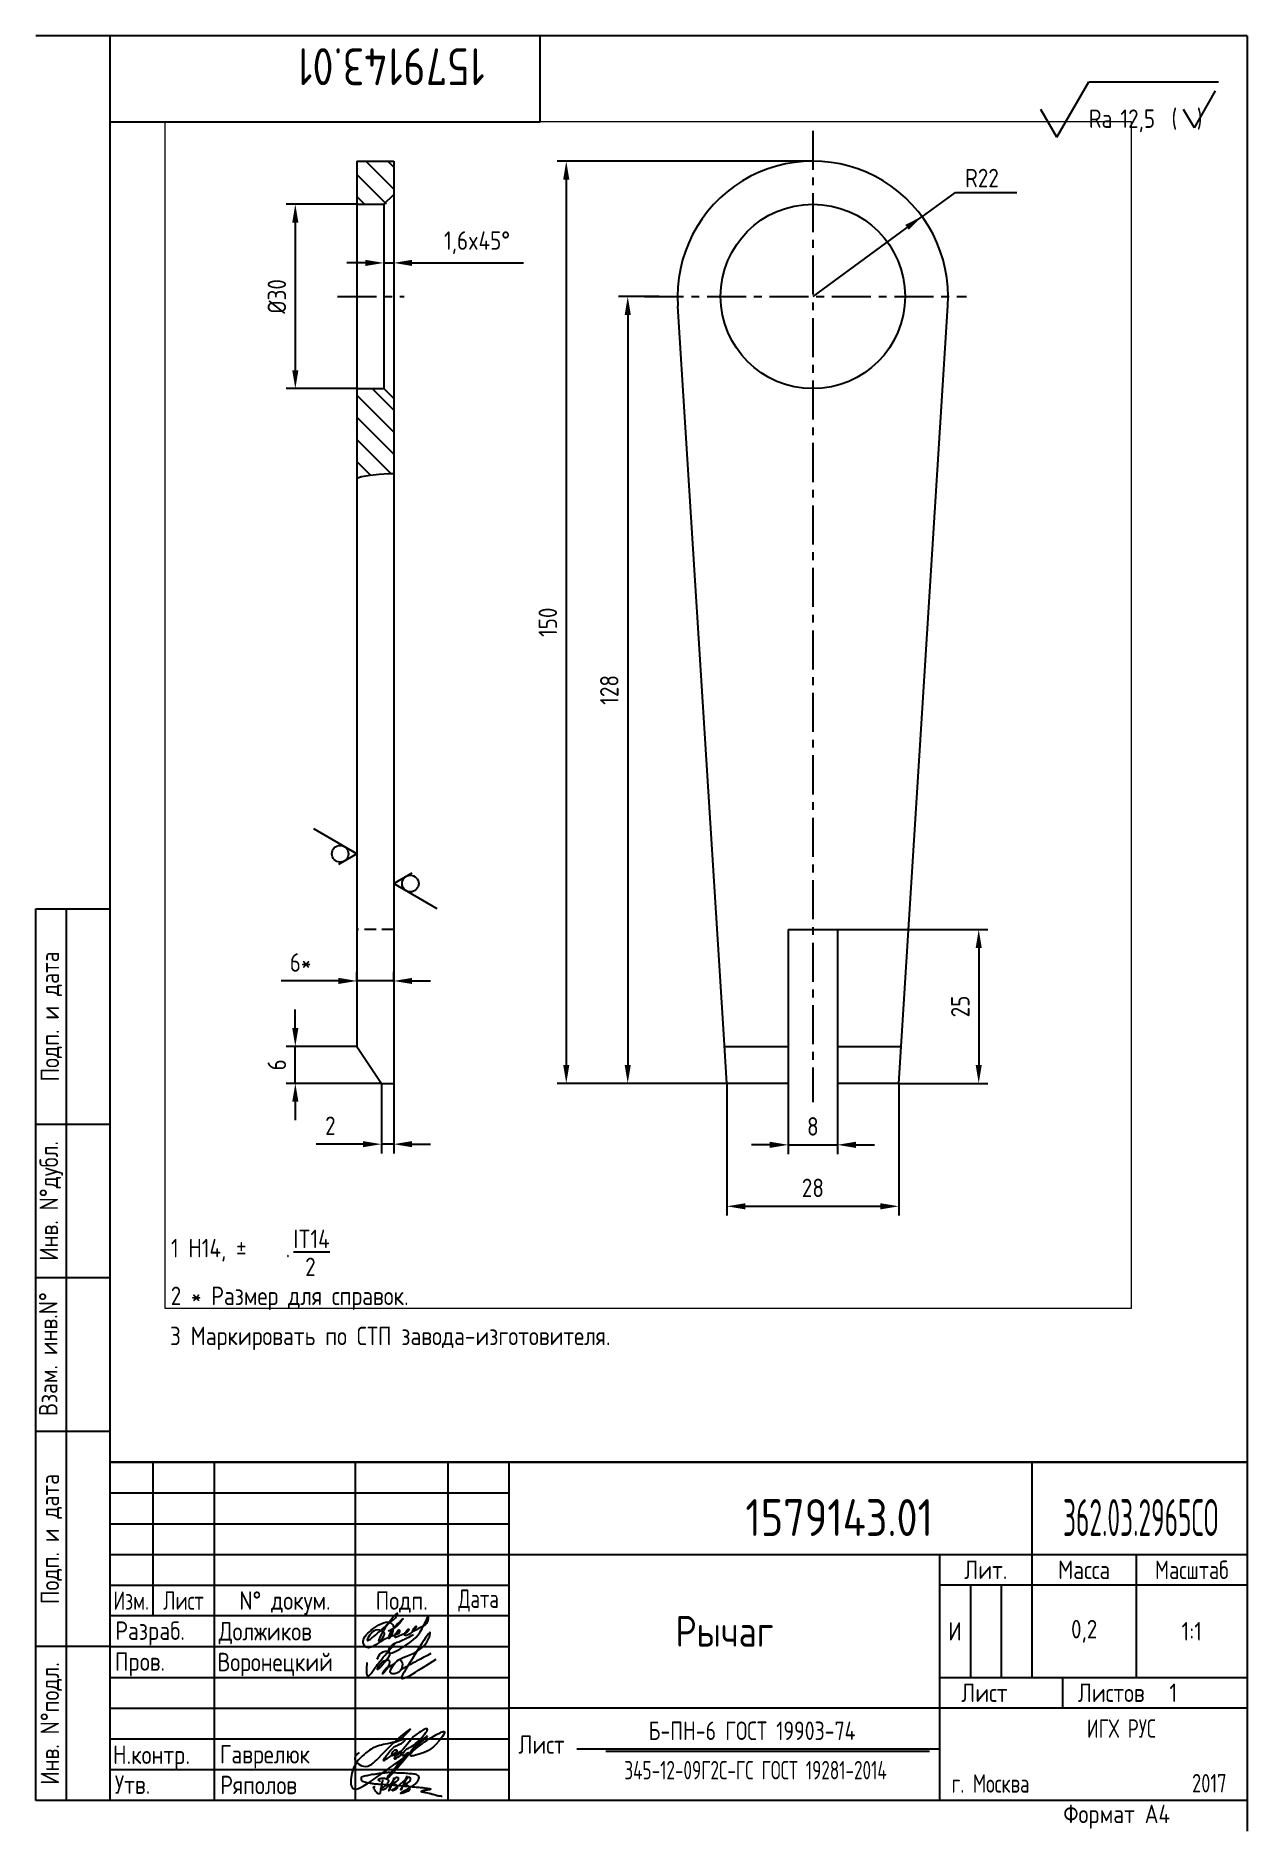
# Paper-space layout 'A4' of a CAD drawing. Header units: millimetres. Extents: x 8 to 205, y 0 to 292.
# The model-space entities are those that its viewports show. They can reach past a viewport. Long polylines and large blocks are cut down to what shows.
import ezdxf
from ezdxf.enums import TextEntityAlignment as Align

# ---------------------------------------------------------------- set-up
doc = ezdxf.new("R2010")
doc.units = ezdxf.units.MM
doc.linetypes.add('CENTER', pattern=[50.8, 31.75, -6.35, 6.35, -6.35])
doc.linetypes.add('HIDDEN', pattern=[9.525, 6.35, -3.175])
for name, color, linetype in [('Bord', 1, 'Continuous'), ('CEN', 5, 'CENTER'), ('Cont', 6, 'Continuous'), ('Dim', 7, 'Continuous'), ('Hatch', 2, 'Continuous'), ('HIDE', 2, 'HIDDEN'), ('Text', 3, 'Continuous'), ('Textb', 6, 'Continuous'), ('TEXTRUS', 3, 'Continuous')]:
    doc.layers.add(name, color=color, linetype=linetype)
doc.styles.add('Style1', font='romans.shx', dxfattribs={"width": 0.8})
doc.dimstyles.new('LIN1', dxfattribs={"dimtxt": 3, "dimasz": 3, "dimexe": 1.5, "dimexo": 0, "dimgap": 1.5, "dimtad": 1, "dimzin": 13, "dimdsep": 46, "dimtxsty": 'Style1', "dimcen": 0, "dimclrt": 3, "dimadec": 0, "dimazin": 0, "dimtfac": 1, "dimtmove": 0, "dimatfit": 3, "dimfxl": 1, "dimtolj": 1, "dimtzin": 13, "dimarcsym": 0})

# ---------------------------------------------------------------- blocks, each defined once
blk = doc.blocks.new('A$C314368CF')
at = {"layer": 'Text'}
for q in [(7.18, 6), (1.98, 3)]:
    blk.add_line((3.72, 0), q, dxfattribs=at)
at = {"layer": 'Text', "style": 'Style1', "width": 0.8}
blk.add_text('(  )', height=3, dxfattribs=at).set_placement((0, 0))
blk = doc.blocks.new('sherISO_18')
at = {"layer": 'Cont'}
for p, q in [((-30.94, -16.46), (-25.74, -7.46)), ((-25.74, -7.46), (-4.67, -7.46)), ((-30.94, -16.46), (-33.54, -11.96))]:
    blk.add_line(p, q, dxfattribs=at)
blk.add_blockref('A$C314368CF', (-12.3, -14.96))
at = {"layer": 'Textb', "style": 'Style1', "width": 0.8}
blk.add_text('Ra', height=3, dxfattribs=at).set_placement((-25.74, -14.96))
blk.add_attdef('12,5', (-20.6, -14.96), '', height=3, dxfattribs=at)
blk = doc.blocks.new('A4')
at = {"layer": 'Bord'}
for p, q in [((20, 55), (85, 55)), ((20, 50), (85, 50)), ((20, 45), (85, 45)), ((160, 40), (160, 25)), ((165, 40), (165, 25)), ((20, 30), (85, 30)), ((20, 25), (85, 25)), ((20, 20), (85, 20)), ((20, 15), (85, 15)), ((20, 10), (85, 10))]:
    blk.add_line(p, q, dxfattribs=at)
at = {"layer": 'Cont'}
for p, q in [((205, 292), (20, 292)), ((205, 292), (205, 5)), ((20, 292), (20, 5)), ((90, 278), (90, 292)), ((20, 278), (90, 278)), ((8, 5), (8, 150)), ((8, 150), (20, 150)), ((13, 5), (13, 150)), ((8, 115), (20, 115)), ((20, 90), (8, 90)), ((20, 65), (8, 65)), ((205, 60), (20, 60)), ((20, 60), (205, 60)), ((27, 60), (27, 35)), ((37, 60), (37, 5)), ((60, 5), (60, 60)), ((75, 60), (75, 5)), ((85, 5), (85, 60)), ((170, 60), (170, 25)), ((85, 45), (205, 45)), ((155, 5), (155, 45)), ((187, 25), (187, 45)), ((20, 40), (85, 40)), ((205, 40), (155, 40)), ((85, 35), (20, 35)), ((20, 30), (8, 30)), ((155, 25), (205, 25)), ((175, 25), (175, 20)), ((205, 20), (85, 20)), ((20, 5), (8, 5)), ((205, 5), (20, 5))]:
    blk.add_line(p, q, dxfattribs=at)
at = {"layer": 'Text', "style": 'Style1', "width": 0.8}
for s, p in [('Подп. и дата', (10.5, 132.5)), ('Инв. N%%dдубл.', (10.5, 102.5)), ('Взам. инв.N%%d ', (10, 78.38)), ('Подп. и дата', (10.5, 47.5)), ('Инв. N%%dподл.', (10.5, 17.5))]:
    blk.add_text(s, height=3, rotation=90, dxfattribs=at).set_placement(p, align=Align.MIDDLE)
at = {"layer": 'Text', "style": 'Style1'}
for s, width, p in [('Лит.', 0.8, (162.5, 42.5)), ('Масса', 0.8, (178.5, 42.5)), ('Масштаб', 0.75, (196, 42.5)), ('Изм.', 0.7, (23.5, 37.5)), ('Лист', 0.7, (32, 37.5)), ('N%%d докум.', 0.8, (48.5, 37.5)), ('Подп.', 0.8, (67.5, 37.5)), ('Лист', 0.8, (162.27, 22.5)), ('Листов', 0.8, (182.9, 22.5))]:
    blk.add_text(s, height=3, dxfattribs=dict(at, width=width)).set_placement(p, align=Align.MIDDLE_CENTER)
at = {"layer": 'Text', "style": 'Style1', "width": 0.7}
for s, p in [('Дата', (80, 37.5)), ('ИГХ РУС', (184.56, 16.69))]:
    blk.add_text(s, height=3, dxfattribs=at).set_placement(p, align=Align.MIDDLE)
at = {"layer": 'Text', "style": 'Style1'}
for s, width, p in [('Разpаб.', 0.8, (20.92, 31.1)), ('Пpов.', 0.8, (20.84, 26.08)), ('Н.контp.', 0.8, (20.54, 10.92)), ('Утв.', 0.8, (20.84, 6.06)), ('г. Москва', 0.7, (156.93, 6.25)), ('Фоpмат А4', 0.8, (175.11, 1.29))]:
    blk.add_text(s, height=3, dxfattribs=dict(at, width=width)).set_placement(p)
for tag, p, width in [('ФИО', (39, 31), 0.8), ('ФИО', (39, 26), 0.8), ('ГОСТ_СОРТАМЕНТА', (98.19, 14), 0.8), ('ФИО', (39, 11), 0.8), ('ФИО', (39, 6), 0.8), ('200', (192.85, 6.29), 0.7)]:
    blk.add_attdef(tag, p, '', height=3, dxfattribs=dict(at, width=width))
at = {"layer": 'Text', "style": 'Style1', "width": 0.8}
for tag, p in [('И', (157.49, 32.5)), ('700', (178.5, 32.5)), ('1:20', (196, 32.5))]:
    blk.add_attdef(tag, text='', height=3, dxfattribs=at).set_placement(p, align=Align.MIDDLE)
blk.add_attdef('Сборочный_чертеж', text='', height=3, dxfattribs=at).set_placement((120, 21.3), align=Align.CENTER)
for tag, p in [('1', (171.12, 22.5)), ('2', (193, 22.5))]:
    blk.add_attdef(tag, text='', height=3, dxfattribs=at).set_placement(p, align=Align.MIDDLE_CENTER)
blk.add_attdef('ЛИСТ', text='', height=3, dxfattribs=at).set_placement((85.99, 12.5), align=Align.MIDDLE_LEFT)
at = {"layer": 'Text', "style": 'Style1', "width": 0.7}
blk.add_attdef('%%OГОСТ_ТЕХ._ТРЕБОВАНИЙ', text='', height=3, dxfattribs=at).set_placement((98.19, 8), align=Align.BOTTOM_LEFT)
at = {"layer": 'Textb', "style": 'Style1', "width": 0.8}
blk.add_attdef('1234567', (81, 290), '', height=6, rotation=180, dxfattribs=at)
blk.add_attdef('1234567', (123.4, 48), '', height=6, dxfattribs=at)
for tag, height, p in [('123ХЯ', 6, (183.62, 48)), ('НАИМЕНОВАНИЕ', 5, (120, 30))]:
    blk.add_attdef(tag, text='', height=height, dxfattribs=at).set_placement(p, align=Align.CENTER)
blk = doc.blocks.new('A$C63F45750')
at = {"layer": 'Text'}
for points, knots in [([(3.17, 2.37), (3.12, 2.38), (3.04, 2.41), (2.94, 2.5), (2.85, 2.57), (2.79, 2.69), (2.87, 2.77), (2.99, 2.84), (3.16, 2.89), (3.36, 2.93), (3.6, 2.95), (3.82, 2.92), (4.05, 2.87), (4.25, 2.78), (4.45, 2.63), (4.46, 2.42), (4.38, 2.26), (4.28, 2.1), (4.17, 1.94), (4.03, 1.78), (3.89, 1.62), (3.75, 1.52), (3.63, 1.43), (3.49, 1.36), (3.35, 1.3), (3.24, 1.25), (3.16, 1.21), (3.12, 1.15), (3.19, 1.1), (3.27, 1.09), (3.4, 1.07), (3.55, 1.07), (3.72, 1.12), (3.92, 1.19), (4.1, 1.34), (4.26, 1.51), (4.44, 1.65), (4.59, 1.81), (4.74, 1.93), (4.84, 2.04), (4.93, 2.14), (5.07, 2.29), (5.19, 2.53), (5.28, 2.68), (5.35, 2.96), (5.23, 2.66), (5.2, 2.44), (5.04, 2.09), (4.95, 1.81), (4.86, 1.57), (4.75, 1.31), (4.67, 1.12), (4.46, 0.78), (4.62, 1.17), (4.71, 1.45), (4.88, 1.74), (5.01, 2), (5.08, 2.19), (5.19, 2.4), (5.32, 2.58), (5.4, 2.75), (5.52, 2.89), (5.65, 3.04), (5.85, 3.1), (6.02, 3.03), (6.08, 2.87), (6.03, 2.7), (5.9, 2.51), (5.7, 2.37), (5.55, 2.23), (5.4, 2.17), (5.31, 2.12), (5.12, 2.09), (5.35, 2.07), (5.48, 2), (5.64, 1.93), (5.75, 1.8), (5.85, 1.67), (5.89, 1.54), (5.89, 1.37), (5.8, 1.2), (5.63, 1.06), (5.41, 0.94), (5.23, 0.86), (5.02, 0.92), (5.13, 1.1), (5.28, 1.16), (5.44, 1.27), (5.61, 1.36), (5.74, 1.46), (5.86, 1.53), (5.95, 1.61), (6.05, 1.69), (6.15, 1.77), (6.28, 1.87), (6.46, 2.02), (6.65, 2.19), (6.83, 2.37), (6.98, 2.49), (7.11, 2.61), (7.2, 2.74), (7.32, 2.84), (7.42, 2.97), (7.48, 3.08), (7.48, 3.27), (7.34, 3.08), (7.28, 2.94), (7.18, 2.69), (7.1, 2.46), (7, 2.22), (6.93, 1.98), (6.83, 1.78), (6.73, 1.55), (6.67, 1.34), (6.6, 1.14), (6.56, 1.03), (6.39, 0.99), (6.62, 1.33), (6.75, 1.54), (6.93, 1.87), (7.05, 2.08), (7.18, 2.32), (7.33, 2.6), (7.47, 2.89), (7.6, 3.07), (7.79, 3.18), (7.95, 3.01), (8, 2.81), (7.99, 2.62), (7.94, 2.46), (7.83, 2.33), (7.69, 2.22), (7.53, 2.11), (7.37, 2.03), (7.21, 1.99), (7.11, 1.97), (6.89, 1.98), (7.07, 1.94), (7.15, 1.9), (7.27, 1.88), (7.39, 1.84), (7.52, 1.81), (7.62, 1.72), (7.7, 1.62), (7.78, 1.51), (7.83, 1.39), (7.87, 1.26), (7.88, 1.13), (7.86, 0.99), (7.75, 0.88), (7.6, 0.77), (7.4, 0.73), (7.19, 0.66), (6.97, 0.55), (6.71, 0.48), (6.57, 0.44), (6.42, 0.42), (6.52, 0.58), (6.61, 0.64), (6.81, 0.78), (7.06, 0.89), (7.33, 1.04), (7.55, 1.16), (7.7, 1.24), (7.84, 1.32), (7.99, 1.43), (8.21, 1.58), (8.48, 1.76), (8.74, 1.95), (8.97, 2.12), (9.1, 2.29), (9.23, 2.44), (9.3, 2.6), (9.37, 2.74), (9.42, 2.92), (9.45, 3.13), (9.21, 3.48), (8.67, 3.59), (8.09, 3.63), (7.57, 3.66), (7.06, 3.74), (6.57, 3.75), (6.09, 3.74), (5.67, 3.78), (5.28, 3.78), (4.96, 3.81), (4.65, 3.83), (4.31, 3.82), (3.97, 3.79), (3.61, 3.74), (3.22, 3.67), (2.86, 3.66), (2.53, 3.61), (2.18, 3.52), (1.78, 3.54), (1.38, 3.37), (0.96, 3.35), (0.58, 3.24), (0.25, 3.19), (0.03, 3.06), (-0.03, 2.83), (0.02, 2.6), (0.26, 2.38), (0.59, 2.33), (1, 2.2), (1.48, 2.15), (1.93, 2.05), (2.35, 2.02), (2.72, 2.01), (3.11, 1.94), (3.68, 1.94), (4.25, 1.83), (4.91, 1.87), (5.53, 1.76), (6.13, 1.72), (6.73, 1.71), (7.32, 1.62), (7.99, 1.55), (8.64, 1.54), (9.16, 1.46), (9.61, 1.42), (10.03, 1.4), (10.41, 1.32), (10.73, 1.29), (11.01, 1.24), (11.18, 1.23), (11.42, 1.14), (11.18, 1.06), (11.01, 1.03), (10.71, 0.98), (10.37, 0.92), (10.1, 0.91), (9.65, 0.75), (10.22, 0.67), (10.54, 0.59), (11.08, 0.47), (11.61, 0.35), (12.17, 0.15), (12.64, 0.08), (12.98, 0.03), (13.11, 0.01), (13.18, 0)], [0, 0, 0, 0, 0.153866, 0.270441, 0.388867, 0.510533, 0.592156, 0.71333, 0.90842, 1.11344, 1.349254, 1.61246, 1.782219, 2.047249, 2.291879, 2.451528, 2.651081, 2.806158, 3.017979, 3.227348, 3.462381, 3.633009, 3.75766, 3.920516, 4.080796, 4.214529, 4.291786, 4.349969, 4.397594, 4.50822, 4.594826, 4.799244, 4.954392, 5.128468, 5.437537, 5.632649, 5.842485, 6.094987, 6.293219, 6.410959, 6.551192, 6.687808, 7.022147, 7.294342, 7.425356, 7.52079, 7.946481, 8.313051, 8.59833, 8.833695, 9.090496, 9.427695, 9.601191, 9.883219, 10.093306, 10.673943, 10.798776, 10.974628, 11.287247, 11.486184, 11.648652, 11.848902, 12.027194, 12.25348, 12.40059, 12.537783, 12.716293, 12.91523, 13.208551, 13.438489, 13.549668, 13.67779, 13.77127, 13.930001, 14.029091, 14.272112, 14.434836, 14.547084, 14.739051, 14.830983, 15.061241, 15.268922, 15.500489, 15.788979, 15.879568, 16.024283, 16.221854, 16.418714, 16.593102, 16.783247, 16.91018, 17.018213, 17.135263, 17.278205, 17.430482, 17.620087, 17.979626, 18.191789, 18.388716, 18.565718, 18.714854, 18.857929, 19.039974, 19.171375, 19.283034, 19.400085, 19.618058, 19.882245, 20.150781, 20.377854, 20.649532, 20.89723, 21.042543, 21.40016, 21.557817, 21.667145, 21.752781, 21.926256, 22.412297, 22.813145, 22.961412, 23.171289, 23.607257, 23.940428, 24.110007, 24.291214, 24.48084, 24.697609, 24.904078, 25.034245, 25.218018, 25.407651, 25.573473, 25.787447, 25.930292, 26.051316, 26.18846, 26.285312, 26.406799, 26.52425, 26.630463, 26.793722, 26.898606, 27.029313, 27.171012, 27.314101, 27.419918, 27.580557, 27.709367, 27.829268, 28.024364, 28.266961, 28.41242, 28.705761, 28.989137, 29.187748, 29.233768, 29.332802, 29.529535, 29.667094, 30.039923, 30.332117, 30.61061, 30.769982, 30.856778, 31.109923, 31.313488, 31.656425, 32.066331, 32.296628, 32.49714, 32.710276, 32.891468, 33.014834, 33.177747, 33.444503, 33.618009, 34.409008, 34.914636, 35.419802, 35.95397, 36.458179, 36.88069, 37.388403, 37.738353, 38.034261, 38.353468, 38.693154, 39.037638, 39.391136, 39.787481, 40.203773, 40.488977, 40.784975, 41.26625, 41.668005, 42.070065, 42.499388, 42.869834, 43.079573, 43.213439, 43.554591, 43.717296, 44.153724, 44.506336, 45.019111, 45.587859, 45.90191, 46.270392, 46.703958, 47.093115, 47.952647, 48.44014, 49.079253, 49.808223, 50.268654, 50.851051, 51.604831, 52.298429, 52.776925, 53.1907, 53.661988, 54.042386, 54.348524, 54.616841, 54.853814, 54.983777, 55.126096, 55.333328, 55.613101, 56.008732, 56.315809, 56.59982, 56.87931, 57.399251, 57.889617, 58.432507, 59.066698, 59.660314, 59.862668, 60.07277, 60.07277, 60.07277, 60.07277]), ([(2.31, 1.53), (2.26, 1.52), (2.17, 1.51), (2.06, 1.48), (1.93, 1.38), (2.07, 1.25), (2.14, 1.11), (2.26, 0.93), (2.39, 0.72), (2.57, 0.54), (2.71, 0.44), (2.86, 0.4), (3.02, 0.43), (3.14, 0.54), (3.21, 0.79), (3.25, 1.07), (3.31, 1.4), (3.35, 1.67), (3.38, 1.92), (3.47, 2.19), (3.5, 2.43), (3.54, 2.59), (3.56, 2.64)], [0, 0, 0, 0, 0.15847, 0.269731, 0.363591, 0.555514, 0.688037, 0.848606, 1.204359, 1.433632, 1.58673, 1.729549, 1.880686, 2.057874, 2.19169, 2.63505, 2.928153, 3.184121, 3.441863, 3.696117, 4.025873, 4.178055, 4.178055, 4.178055, 4.178055])]:
    blk.add_open_spline(points, degree=3, knots=knots, dxfattribs=at)
blk = doc.blocks.new('*D7')
at = {"layer": 'Defpoints', "color": 0, "transparency": 16777216}
for p in [(1006.96, 1599.65), (996.96, 1569.65), (1006.96, 1569.65)]:
    blk.add_point(p, dxfattribs=at)
at = {"layer": 'Dim', "color": 0, "lineweight": -2, "transparency": 16777216}
for p, q in [((1006.96, 1599.65), (995.46, 1599.65)), ((996.96, 1596.65), (996.96, 1572.65)), ((1006.96, 1569.65), (995.46, 1569.65))]:
    blk.add_line(p, q, dxfattribs=at)
at = {"layer": 'Dim', "color": 0, "transparency": 16777216}
for points in [[(996.46, 1596.65), (997.46, 1596.65), (996.96, 1599.65)], [(996.46, 1572.65), (997.46, 1572.65), (996.96, 1569.65)]]:
    blk.add_solid(points, dxfattribs=at)
at = {"layer": 'Dim', "color": 3, "transparency": 16777216, "insert": (993.96, 1584.65), "char_height": 3, "attachment_point": 5, "rotation": 90, "style": 'Style1'}
blk.add_mtext('\\A1;%%C30', dxfattribs=at)
blk = doc.blocks.new('SHERISO_09')
at = {"layer": 'Text'}
for q in [(4.04, 7), (-1.73, 3)]:
    blk.add_line((0, 0), q, dxfattribs=at)
blk.add_circle((0, 2.71), 1.35, dxfattribs=at)
blk = doc.blocks.new('*D8')
at = {"layer": 'Defpoints', "color": 0, "transparency": 16777216}
for p in [(1012.96, 1606.36), (1011.36, 1599.65), (1012.96, 1590.1)]:
    blk.add_point(p, dxfattribs=at)
at = {"layer": 'Dim', "color": 0, "lineweight": -2, "transparency": 16777216}
for p, q in [((1012.96, 1606.36), (1012.96, 1588.6)), ((1011.36, 1599.65), (1011.36, 1588.6)), ((1008.36, 1590.1), (1005.36, 1590.1)), ((1011.36, 1590.1), (1012.96, 1590.1)), ((1015.96, 1590.1), (1034.08, 1590.1))]:
    blk.add_line(p, q, dxfattribs=at)
at = {"layer": 'Dim', "color": 0, "transparency": 16777216}
for points in [[(1008.36, 1590.6), (1008.36, 1589.6), (1011.36, 1590.1)], [(1015.96, 1590.6), (1015.96, 1589.6), (1012.96, 1590.1)]]:
    blk.add_solid(points, dxfattribs=at)
at = {"layer": 'Dim', "color": 3, "transparency": 16777216, "insert": (1026.52, 1593.39), "char_height": 3, "attachment_point": 5, "style": 'Style1'}
blk.add_mtext('\\A1;1,6x45%%D', dxfattribs=at)
blk = doc.blocks.new('*D9')
at = {"layer": 'Defpoints', "color": 0, "transparency": 16777216}
for p in [(1067.14, 1456.65), (1095.14, 1456.65), (1095.14, 1436.65)]:
    blk.add_point(p, dxfattribs=at)
at = {"layer": 'Dim', "color": 0, "lineweight": -2, "transparency": 16777216}
for p, q in [((1067.14, 1456.65), (1067.14, 1435.15)), ((1095.14, 1456.65), (1095.14, 1435.15)), ((1070.14, 1436.65), (1092.14, 1436.65))]:
    blk.add_line(p, q, dxfattribs=at)
at = {"layer": 'Dim', "color": 0, "transparency": 16777216}
for points in [[(1070.14, 1437.15), (1070.14, 1436.15), (1067.14, 1436.65)], [(1092.14, 1437.15), (1092.14, 1436.15), (1095.14, 1436.65)]]:
    blk.add_solid(points, dxfattribs=at)
at = {"layer": 'Dim', "color": 3, "transparency": 16777216, "insert": (1081.14, 1439.65), "char_height": 3, "attachment_point": 5, "style": 'Style1'}
blk.add_mtext('\\A1;28', dxfattribs=at)
blk = doc.blocks.new('*D10')
at = {"layer": 'Defpoints', "color": 0, "transparency": 16777216}
for p in [(1077.14, 1456.65), (1085.14, 1456.65), (1085.14, 1446.65)]:
    blk.add_point(p, dxfattribs=at)
at = {"layer": 'Dim', "color": 0, "lineweight": -2, "transparency": 16777216}
for p, q in [((1077.14, 1456.65), (1077.14, 1445.15)), ((1085.14, 1456.65), (1085.14, 1445.15)), ((1074.14, 1446.65), (1071.14, 1446.65)), ((1077.14, 1446.65), (1085.14, 1446.65)), ((1088.14, 1446.65), (1091.14, 1446.65))]:
    blk.add_line(p, q, dxfattribs=at)
at = {"layer": 'Dim', "color": 0, "transparency": 16777216}
for points in [[(1074.14, 1447.15), (1074.14, 1446.15), (1077.14, 1446.65)], [(1088.14, 1447.15), (1088.14, 1446.15), (1085.14, 1446.65)]]:
    blk.add_solid(points, dxfattribs=at)
at = {"layer": 'Dim', "color": 3, "transparency": 16777216, "insert": (1081.14, 1449.65), "char_height": 3, "attachment_point": 5, "style": 'Style1'}
blk.add_mtext('\\A1;8', dxfattribs=at)
blk = doc.blocks.new('*D11')
at = {"layer": 'Defpoints', "color": 0, "transparency": 16777216}
for p in [(1010.96, 1456.65), (1012.96, 1456.65), (1010.96, 1446.76)]:
    blk.add_point(p, dxfattribs=at)
at = {"layer": 'Dim', "color": 0, "lineweight": -2, "transparency": 16777216}
for p, q in [((1010.96, 1456.65), (1010.96, 1445.26)), ((1012.96, 1456.65), (1012.96, 1445.26)), ((1007.96, 1446.76), (1000.36, 1446.76)), ((1012.96, 1446.76), (1010.96, 1446.76)), ((1015.96, 1446.76), (1018.96, 1446.76))]:
    blk.add_line(p, q, dxfattribs=at)
at = {"layer": 'Dim', "color": 0, "transparency": 16777216}
for points in [[(1007.96, 1447.26), (1007.96, 1446.26), (1010.96, 1446.76)], [(1015.96, 1447.26), (1015.96, 1446.26), (1012.96, 1446.76)]]:
    blk.add_solid(points, dxfattribs=at)
at = {"layer": 'Dim', "color": 3, "transparency": 16777216, "insert": (1002.66, 1449.76), "char_height": 3, "attachment_point": 5, "style": 'Style1'}
blk.add_mtext('\\A1;2', dxfattribs=at)
blk = doc.blocks.new('*D12')
at = {"layer": 'Defpoints', "color": 0, "transparency": 16777216}
for p in [(996.96, 1462.65), (1006.96, 1462.65), (1010.96, 1456.65)]:
    blk.add_point(p, dxfattribs=at)
at = {"layer": 'Dim', "color": 0, "lineweight": -2, "transparency": 16777216}
for p, q in [((996.96, 1465.65), (996.96, 1468.65)), ((1006.96, 1462.65), (995.46, 1462.65)), ((996.96, 1456.65), (996.96, 1462.65)), ((1010.96, 1456.65), (995.46, 1456.65)), ((996.96, 1453.65), (996.96, 1450.65))]:
    blk.add_line(p, q, dxfattribs=at)
at = {"layer": 'Dim', "color": 0, "transparency": 16777216}
for points in [[(996.46, 1465.65), (997.46, 1465.65), (996.96, 1462.65)], [(996.46, 1453.65), (997.46, 1453.65), (996.96, 1456.65)]]:
    blk.add_solid(points, dxfattribs=at)
at = {"layer": 'Dim', "color": 3, "transparency": 16777216, "insert": (993.96, 1459.65), "char_height": 3, "attachment_point": 5, "rotation": 90, "style": 'Style1'}
blk.add_mtext('\\A1;6', dxfattribs=at)
blk = doc.blocks.new('*D13')
at = {"layer": 'Defpoints', "color": 0, "transparency": 16777216}
for p in [(1081.14, 1606.65), (1041.03, 1456.65), (1051.03, 1456.65)]:
    blk.add_point(p, dxfattribs=at)
at = {"layer": 'Dim', "color": 0, "lineweight": -2, "transparency": 16777216}
for p, q in [((1081.14, 1606.65), (1039.53, 1606.65)), ((1041.03, 1603.65), (1041.03, 1459.65)), ((1051.03, 1456.65), (1039.53, 1456.65))]:
    blk.add_line(p, q, dxfattribs=at)
at = {"layer": 'Dim', "color": 0, "transparency": 16777216}
for points in [[(1040.53, 1603.65), (1041.53, 1603.65), (1041.03, 1606.65)], [(1040.53, 1459.65), (1041.53, 1459.65), (1041.03, 1456.65)]]:
    blk.add_solid(points, dxfattribs=at)
at = {"layer": 'Dim', "color": 3, "transparency": 16777216, "insert": (1038.03, 1531.65), "char_height": 3, "attachment_point": 5, "rotation": 90, "style": 'Style1'}
blk.add_mtext('\\A1;150', dxfattribs=at)
blk = doc.blocks.new('*D14')
at = {"layer": 'Defpoints', "color": 0, "transparency": 16777216}
for p in [(1085.14, 1481.65), (1095.14, 1456.65), (1108.12, 1456.65)]:
    blk.add_point(p, dxfattribs=at)
at = {"layer": 'Dim', "color": 0, "lineweight": -2, "transparency": 16777216}
for p, q in [((1085.14, 1481.65), (1109.62, 1481.65)), ((1108.12, 1478.65), (1108.12, 1459.65)), ((1095.14, 1456.65), (1109.62, 1456.65))]:
    blk.add_line(p, q, dxfattribs=at)
at = {"layer": 'Dim', "color": 0, "transparency": 16777216}
for points in [[(1107.62, 1478.65), (1108.62, 1478.65), (1108.12, 1481.65)], [(1107.62, 1459.65), (1108.62, 1459.65), (1108.12, 1456.65)]]:
    blk.add_solid(points, dxfattribs=at)
at = {"layer": 'Dim', "color": 3, "transparency": 16777216, "insert": (1105.12, 1469.15), "char_height": 3, "attachment_point": 5, "rotation": 90, "style": 'Style1'}
blk.add_mtext('\\A1;25', dxfattribs=at)
blk = doc.blocks.new('*D15')
at = {"layer": 'Defpoints', "color": 0, "transparency": 16777216}
for p in [(1006.96, 1473.31), (1006.96, 1473.15), (1012.96, 1473.15)]:
    blk.add_point(p, dxfattribs=at)
at = {"layer": 'Dim', "color": 0, "lineweight": -2, "transparency": 16777216}
for p, q in [((1006.96, 1473.15), (1006.96, 1474.81)), ((1012.96, 1473.15), (1012.96, 1474.81)), ((1003.96, 1473.31), (994.65, 1473.31)), ((1012.96, 1473.31), (1006.96, 1473.31)), ((1015.96, 1473.31), (1018.96, 1473.31))]:
    blk.add_line(p, q, dxfattribs=at)
at = {"layer": 'Dim', "color": 0, "transparency": 16777216}
for points in [[(1003.96, 1473.81), (1003.96, 1472.81), (1006.96, 1473.31)], [(1015.96, 1473.81), (1015.96, 1472.81), (1012.96, 1473.31)]]:
    blk.add_solid(points, dxfattribs=at)
at = {"layer": 'Dim', "color": 3, "transparency": 16777216, "insert": (997.81, 1476.31), "char_height": 3, "attachment_point": 5, "style": 'Style1'}
blk.add_mtext('\\A1;6*', dxfattribs=at)
blk = doc.blocks.new('*D16')
at = {"layer": 'Defpoints', "color": 0, "transparency": 16777216}
for p in [(1056.14, 1584.65), (1051.03, 1456.65), (1067.14, 1456.65)]:
    blk.add_point(p, dxfattribs=at)
at = {"layer": 'Dim', "color": 0, "lineweight": -2, "transparency": 16777216}
for p, q in [((1056.14, 1584.65), (1049.53, 1584.65)), ((1051.03, 1581.65), (1051.03, 1459.65)), ((1067.14, 1456.65), (1049.53, 1456.65))]:
    blk.add_line(p, q, dxfattribs=at)
at = {"layer": 'Dim', "color": 0, "transparency": 16777216}
for points in [[(1050.53, 1581.65), (1051.53, 1581.65), (1051.03, 1584.65)], [(1050.53, 1459.65), (1051.53, 1459.65), (1051.03, 1456.65)]]:
    blk.add_solid(points, dxfattribs=at)
at = {"layer": 'Dim', "color": 3, "transparency": 16777216, "insert": (1048.03, 1520.65), "char_height": 3, "attachment_point": 5, "rotation": 90, "style": 'Style1'}
blk.add_mtext('\\A1;128', dxfattribs=at)

msp = doc.modelspace()

# ---------------------------------------------------------------- hatches: boundary and pattern name
at = {"layer": 'Hatch'}
h = msp.add_hatch(dxfattribs=at)
h.set_pattern_fill('ANSI31', color=256, scale=0.8, angle=90, style=0)
h.paths.add_polyline_path([(1006.964, 1555.112), (1007.741, 1555.352), (1009.115, 1555.597), (1010.593, 1555.742), (1012.18, 1555.831), (1012.964, 1555.869), (1012.964, 1569.65), (1006.964, 1569.65)])
h.paths.add_polyline_path([(1006.964, 1599.65), (1012.964, 1599.65), (1012.964, 1606.65), (1006.964, 1606.65)])

# ---------------------------------------------------------------- linework, layer by layer
at = {"layer": 'Bord'}
msp.add_lwpolyline([(1006.964, 1555.112), (1007.741, 1555.352), (1009.115, 1555.597), (1010.593, 1555.742), (1012.18, 1555.831), (1012.964, 1555.869)], dxfattribs=at)
at = {"layer": 'CEN', "lineweight": -3, "ltscale": 0.2}
for p, q in [((1081.14, 1611.61), (1081.14, 1453.571)), ((1003.801, 1584.65), (1014.64, 1584.65)), ((1053.763, 1584.65), (1106.14, 1584.65))]:
    msp.add_line(p, q, dxfattribs=at)
at = {"layer": 'Cont'}
for p, q in [((1006.964, 1606.65), (1012.964, 1606.65)), ((1006.964, 1606.65), (1006.964, 1584.65)), ((1006.964, 1606.65), (1012.964, 1606.65)), ((1012.964, 1606.65), (1012.964, 1584.65)), ((1011.364, 1599.65), (1012.964, 1601.25)), ((1006.964, 1599.65), (1011.364, 1599.65)), ((1011.364, 1599.65), (1011.364, 1569.65)), ((1006.964, 1584.65), (1006.964, 1462.65)), ((1012.964, 1584.65), (1012.964, 1456.65)), ((1066.637, 1464.65), (1059.195, 1583.091)), ((1095.14, 1456.65), (1103.086, 1583.116)), ((1006.964, 1569.65), (1011.364, 1569.65)), ((1011.364, 1569.65), (1012.964, 1568.05)), ((1077.14, 1481.66), (1085.14, 1481.65)), ((1077.14, 1481.66), (1077.14, 1456.65)), ((1085.14, 1481.65), (1085.14, 1456.65)), ((1067.14, 1456.65), (1066.637, 1464.65)), ((1006.964, 1462.65), (1010.964, 1456.65)), ((1066.763, 1462.65), (1077.14, 1462.65)), ((1085.14, 1462.65), (1095.517, 1462.65)), ((1010.964, 1456.65), (1012.964, 1456.65)), ((1077.14, 1456.65), (1067.14, 1456.65)), ((1095.14, 1456.65), (1085.14, 1456.65))]:
    msp.add_line(p, q, dxfattribs=at)
msp.add_circle((1081.14, 1584.65), 15, dxfattribs=at)
msp.add_arc((1081.14, 1584.65), 22, 356.00131, 184.06504, dxfattribs=at)
at = {"layer": 'Dim'}
for p, q in [((1098.966, 1597.672), (1104.328, 1601.528)), ((1104.328, 1601.528), (1114.334, 1601.528))]:
    msp.add_line(p, q, dxfattribs=at)
at = {"layer": 'HIDE', "lineweight": -3, "ltscale": 0.3}
msp.add_line((1012.964, 1481.66), (1006.964, 1481.66), dxfattribs=at)

# ---------------------------------------------------------------- block references
at = {"layer": 'Dim'}
for p, rotation in [((1006.964, 1494.003), 90), ((1012.964, 1489.137), 270)]:
    msp.add_blockref('SHERISO_09', p, dxfattribs=dict(at, rotation=rotation))

# ---------------------------------------------------------------- texts
at = {"layer": 'Text', "style": 'Style1', "width": 0.8}
msp.add_text('R22', height=3, dxfattribs=at).set_placement((1105.907, 1602.411))

# ---------------------------------------------------------------- dimensions: what is measured, and where the dimension line sits
at = {"layer": 'Dim'}
for base, p1, p2, text, picture, middle in [((1012.964, 1590.1), (1011.364, 1599.65), (1012.964, 1606.357), '1,6x45%%D', '*D8', (1026.521, 1593.385)), ((1006.964, 1473.311), (1012.964, 1473.153), (1006.964, 1473.153), '<>*', '*D15', (997.807, 1476.311))]:
    dim = msp.add_linear_dim(base=base, p1=p1, p2=p2, text=text, dimstyle='LIN1', dxfattribs=at)
    dim.commit()
    dim.dimension.update_dxf_attribs({"geometry": picture, "text_midpoint": middle})
for base, p1, p2, picture, middle in [((1041.031, 1456.65), (1081.14, 1606.65), (1051.031, 1456.65), '*D13', (1038.031, 1531.65)), ((1051.031, 1456.65), (1056.14, 1584.65), (1067.14, 1456.65), '*D16', (1048.031, 1520.65)), ((1108.124, 1456.65), (1085.14, 1481.65), (1095.14, 1456.65), '*D14', (1105.124, 1469.15)), ((996.964, 1462.65), (1010.964, 1456.65), (1006.964, 1462.65), '*D12', (993.964, 1459.65))]:
    dim = msp.add_linear_dim(base=base, p1=p1, p2=p2, angle=90, dimstyle='LIN1', dxfattribs=at)
    dim.commit()
    dim.dimension.update_dxf_attribs({"geometry": picture, "text_midpoint": middle})
dim = msp.add_linear_dim(base=(996.958, 1569.65), p1=(1006.964, 1599.65), p2=(1006.964, 1569.65), angle=90, text='%%C<>', dimstyle='LIN1', dxfattribs=at)
dim.commit()
dim.dimension.update_dxf_attribs({"geometry": '*D7', "text_midpoint": (993.958, 1584.65)})
for base, p1, p2, picture, middle in [((1010.964, 1446.762), (1012.964, 1456.65), (1010.964, 1456.65), '*D11', (1002.664, 1449.762)), ((1095.14, 1436.65), (1067.14, 1456.65), (1095.14, 1456.65), '*D9', (1081.14, 1439.65)), ((1085.14, 1446.65), (1077.14, 1456.65), (1085.14, 1456.65), '*D10', (1081.14, 1449.65))]:
    dim = msp.add_linear_dim(base=base, p1=p1, p2=p2, dimstyle='LIN1', dxfattribs=at)
    dim.commit()
    dim.dimension.update_dxf_attribs({"geometry": picture, "text_midpoint": middle})

# ---------------------------------------------------------------- leaders
msp.add_leader([(1098.877, 1597.665), (1081.14, 1584.65)], dimstyle='LIN1', dxfattribs=at)

psp = doc.layouts.new('A4')

# ---------------------------------------------------------------- linework, layer by layer
at = {"layer": 'Bord'}
psp.add_line((95.97, 13.37), (155, 13.37), dxfattribs=at)
at = {"layer": 'Defpoints'}
for p, q in [((20, 292), (8, 292)), ((205, 5), (205, 0))]:
    psp.add_line(p, q, dxfattribs=at)
at = {"layer": 'Text'}
psp.add_line((100.68, 13.02), (153.35, 13.02), dxfattribs=at)
for points, knots in [([(63.79, 31.16), (64.21, 32.08), (64.74, 33.26), (67.01, 35.83), (66.56, 34.66), (65.06, 33.64), (60.85, 29.52), (62.5, 32.27), (63.48, 32.95), (65.04, 32.26), (64.41, 31.45), (63.89, 30.77), (63.72, 31.03), (63.76, 31.12), (63.79, 31.16)], [0, 0, 0, 0, 4.062617, 5.226919, 5.800291, 6.663227, 11.774431, 12.938639, 14.11351, 15.354081, 16.396133, 16.918576, 17.03251, 17.182794, 17.182794, 17.182794, 17.182794]), ([(69.44, 31.95), (68.68, 31.53), (67.36, 30.8), (65.49, 30.22), (65.16, 28.29), (70.09, 31.39), (70.42, 32), (71.83, 35.03), (71.8, 33.59), (70.92, 33.46), (68.73, 31.99), (70.05, 33.74), (69.51, 32.23), (66.99, 31.12), (68.88, 33.29), (68.33, 32.09), (67.61, 32.12), (65.74, 30.88), (67.08, 33.14), (67.2, 32.05), (65.29, 31.61), (64.02, 30.77), (61.87, 29.42), (60.82, 31.15), (62.33, 32.57), (63.74, 33.54), (65.02, 34.17), (65.98, 33.76), (66.39, 32.77), (65.09, 30.46), (65.79, 32.74), (66.39, 33.19), (68.04, 35.01), (67.05, 33.55), (66.32, 33.01), (65.51, 32.62), (65.27, 32.5)], [0, 0, 0, 0, 2.703743, 4.672825, 5.02799, 7.955933, 13.437489, 13.883188, 14.189441, 16.413959, 17.478513, 18.47964, 18.959294, 20.910841, 22.003091, 22.470554, 23.533771, 24.710748, 26.01626, 26.201331, 27.488187, 30.382065, 32.258784, 33.069724, 35.439902, 37.010787, 38.612861, 39.32109, 39.818865, 41.83144, 42.782113, 44.494961, 45.867914, 46.467245, 48.290622, 49.101188, 49.101188, 49.101188, 49.101188]), ([(63.52, 27.97), (63.68, 28.35), (63.99, 29.1), (66.5, 29.66), (64.69, 27.21), (63.17, 25.88), (64.22, 27.87), (66.37, 27.94), (63.9, 24.65), (64.96, 26.85), (66.12, 26.75), (67.1, 28.25), (67.94, 26.88), (67.1, 25.54), (65.07, 25.54), (66.65, 27.94), (69.05, 28.61), (71.42, 29.89), (72.92, 34.32), (69.13, 27.79), (66.47, 23.65), (69.94, 25.92), (73.08, 27.97)], [0, 0, 0, 0, 1.213353, 2.399709, 5.497648, 5.861317, 7.611627, 8.43806, 10.837371, 11.583123, 13.461301, 14.534506, 15.162086, 17.217848, 17.944717, 20.123775, 21.948027, 26.460707, 27.144718, 34.52243, 35.159468, 41.304292, 41.304292, 41.304292, 41.304292]), ([(61.83, 27.42), (61.79, 26.96), (61.72, 26.3), (61.88, 24.76), (63.21, 26.66), (64.34, 28.09), (65.72, 29.7), (66.53, 30.64)], [0, 0, 0, 0, 1.523947, 2.237958, 3.351836, 5.856423, 9.374056, 9.374056, 9.374056, 9.374056]), ([(72.26, 28.87), (71.49, 28.47), (69.77, 27.6), (68.1, 26.65), (67.18, 26.12)], [0, 0, 0, 0, 2.587978, 5.77327, 5.77327, 5.77327, 5.77327]), ([(60.57, 12.79), (60.23, 12.48), (59.35, 11.67), (61.74, 9.81), (64.87, 13.07), (66.37, 14.68), (69.26, 16.9), (67.36, 14.82), (65.95, 14.3), (63.25, 13.91), (60.95, 12.25), (59.21, 10.21), (59.07, 5.69), (65.22, 10.06), (68.97, 12.67), (72.26, 15.37), (74.93, 16.5), (72.61, 13.17), (71.32, 12.85), (68.01, 11.79), (70.27, 14.23), (72.34, 15.94), (69.65, 14.13), (68.55, 12.03), (63.76, 6.91), (66.37, 10.39), (69.48, 13.61), (67.35, 11.81), (67.9, 13.14), (69.06, 13.67), (70.25, 14.52), (72.51, 17.37), (68.88, 15.26), (68.59, 13.95), (65.54, 11.36), (67.16, 12.05), (67.76, 13.27), (66.71, 12.49), (65.4, 11.96), (66.46, 13.61), (66.82, 12.89), (65.74, 12.43), (63.94, 10.68), (65.43, 12.92), (66.34, 13.87), (67.5, 14.19), (68.46, 15.23), (67.21, 14.74), (66.17, 14.34)], [0, 0, 0, 0, 1.17994, 3.087717, 5.863103, 12.338328, 12.854096, 14.088578, 16.834551, 19.302558, 21.570562, 25.210018, 27.650956, 31.348291, 40.129863, 44.562748, 45.223917, 46.979401, 51.214655, 52.099288, 55.323111, 56.227801, 58.471865, 60.028126, 65.752911, 68.466223, 71.038525, 71.934922, 72.780229, 73.495807, 76.028152, 77.999346, 80.11892, 83.1954, 85.334448, 86.270878, 87.060466, 88.110212, 88.803314, 89.989889, 90.197567, 90.706974, 92.884587, 94.19917, 96.055742, 97.375783, 97.753899, 99.636325, 99.636325, 99.636325, 99.636325])]:
    psp.add_open_spline(points, degree=3, knots=knots, dxfattribs=at)

# ---------------------------------------------------------------- block references
ref = psp.add_blockref('A4', (0, 0))
ref.add_attrib('ФИО', 'Должиков', (37.74, 31), dxfattribs={"layer": 'Text', "height": 3, "style": 'Style1', "width": 0.8})
ref.add_attrib('123ХЯ', '362.03.2965СО', dxfattribs={"layer": 'Textb', "height": 6, "style": 'Style1', "width": 0.48}).set_placement((187.69, 48), align=Align.CENTER)
ref.add_attrib('1234567', '1579143.01', (123.4, 48), dxfattribs={"layer": 'Textb', "height": 6, "style": 'Style1', "width": 0.8})
ref.add_attrib('НАИМЕНОВАНИЕ', 'Рычаг', dxfattribs={"layer": 'Textb', "height": 5, "style": 'Style1', "width": 0.8}).set_placement((120, 30), align=Align.CENTER)
ref.add_attrib('И', 'И', dxfattribs={"layer": 'Text', "height": 3, "style": 'Style1', "width": 0.8}).set_placement((157.49, 32.5), align=Align.MIDDLE)
ref.add_attrib('700', '0,2', dxfattribs={"layer": 'Text', "height": 3, "style": 'Style1', "width": 0.8}).set_placement((178.5, 32.5), align=Align.MIDDLE)
ref.add_attrib('1:20', '1:1', dxfattribs={"layer": 'Text', "height": 3, "style": 'Style1', "width": 0.8}).set_placement((196, 32.5), align=Align.MIDDLE)
ref.add_attrib('2', '1', dxfattribs={"layer": 'Text', "height": 3, "style": 'Style1', "width": 0.8}).set_placement((193, 22.5), align=Align.MIDDLE_CENTER)
ref.add_attrib('200', '2017', (196.04, 6.29), dxfattribs={"layer": 'Text', "height": 3, "style": 'Style1', "width": 0.7})
ref.add_attrib('1234567', '1579143.01', (81, 290), dxfattribs={"layer": 'Textb', "height": 6, "rotation": 180, "style": 'Style1', "width": 0.8})
at = {"layer": 'Cont'}
psp.add_blockref('A$C63F45750', (60.89, 5.68), dxfattribs=at)
at = {"layer": 'Dim'}
psp.add_blockref('sherISO_18', (205, 292), dxfattribs=at).add_auto_attribs({'12,5': '12,5'})

# ---------------------------------------------------------------- texts
at = {"layer": 'Text', "style": 'Style1', "width": 0.8}
for s, p in [('%%uIT14', (49.88, 94.83)), ('1 H14, %%P    .', (29.97, 93.33)), ('2', (51.8, 90.28)), ('2 * Размер для справок.', (29.93, 85.56)), ('3 Маркировать по СТП завода-изготовителя.', (29.82, 79.04)), ('Воронецкий', (37.53, 26)), ('Гаврелюк', (37.93, 11)), ('Ряполов', (37.99, 6))]:
    psp.add_text(s, height=3, dxfattribs=at).set_placement(p)
at = {"layer": 'TEXTRUS', "style": 'Style1'}
for s, width, p in [('Б-ПН-6 ГОСТ 19903-74', 0.75, (124.48, 14.82)), ('Лист', 0.8, (90.24, 12.58)), ('345-12-09Г2С-ГС ГОСТ 19281-2014', 0.65, (125.05, 8.41))]:
    psp.add_text(s, height=3, dxfattribs=dict(at, width=width)).set_placement(p, align=Align.CENTER)

# ---------------------------------------------------------------- viewports
at = {"layer": 'Defpoints'}
psp.add_viewport(center=(107.56, 181.52), size=(157.23, 192.968), view_center_point=(1054.327, 1516.544), view_height=192.9681, dxfattribs=at)

doc.saveas('drawing.dxf')
